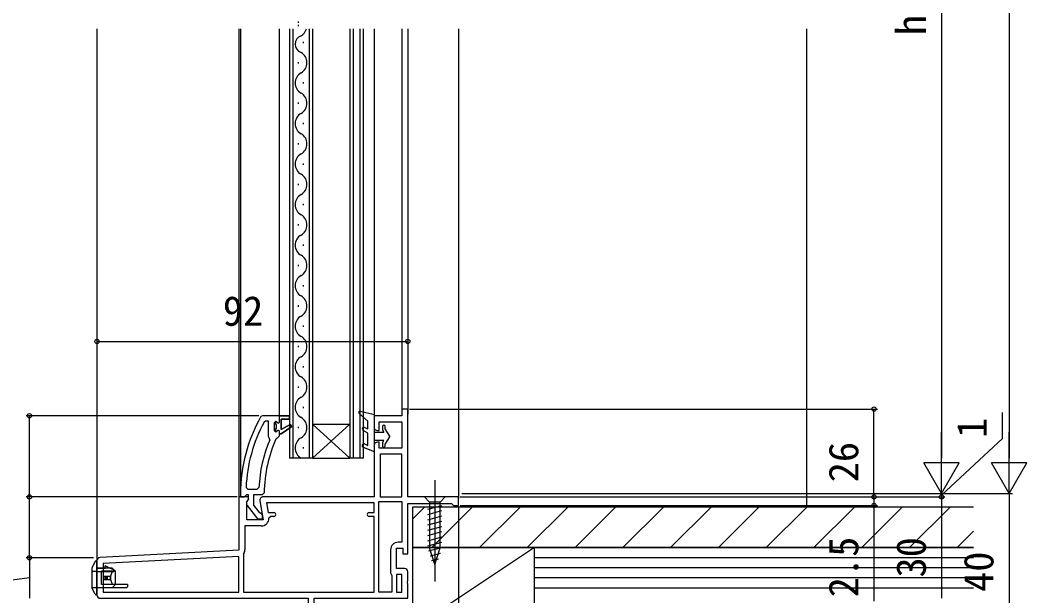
# Model space of a CAD drawing. Units: millimetres, scale not verified. Extents: x -525 to 525, y -783 to 779.
# Drawn here: x -347.7 to -49.8, y 48.8 to 219.2 of the extents above; entities that cross this region are included whole.
import ezdxf
from ezdxf.enums import TextEntityAlignment as Align

# ---------------------------------------------------------------- set-up
doc = ezdxf.new("R2010")
doc.units = ezdxf.units.MM
doc.header["$LTSCALE"] = 4
for name, color, linetype in [('0-2_YKK_11', 7, 'Continuous'), ('0-3_YKK_12', 2, 'Continuous'), ('0-4_YKK_13', 4, 'Continuous'), ('0-6_YKK_D', 6, 'Continuous'), ('0-8_YSS_K', 3, 'Continuous'), ('0-9_YSS_KE', 3, 'Continuous')]:
    doc.layers.add(name, color=color, linetype=linetype)
doc.styles.add('ＭＳ ゴシック', font='')
doc.styles.get('ＭＳ ゴシック').set_extended_font_data('MS Gothic')

msp = doc.modelspace()

# ---------------------------------------------------------------- linework, layer by layer
at = {"layer": '0-2_YKK_11'}
msp.add_line((-325, 59.151), (-325, 49.1), dxfattribs=at)
for points in [[(-271, 102.1), (-276.047, 102.1), (-276.482, 101.847)], [(-271.926, 95.409), (-271.486, 95.7), (-271, 96.2), (-271, 96.8), (-270.5, 96.8), (-267.368, 98.887), (-267.789, 99.565), (-270.5, 98), (-270.5, 101.1), (-268, 101.1), (-268, 102.1), (-271, 102.1), (-268, 102.1), (-268, 101.1), (-270.5, 101.1), (-270.5, 98), (-267.789, 99.565), (-267.368, 98.887), (-270.5, 96.8), (-271, 96.8), (-271, 97.6), (-271.3, 97.9), (-271.59, 97.675), (-272.075, 97.3), (-272.1, 97.3), (-272.1, 98.106), (-271.837, 98.404), (-271.837, 99.396), (-272.1, 99.694), (-272.1, 100.5), (-272.6, 100), (-272.6, 97.8), (-272.1, 97.3), (-272.1, 98.106), (-271.837, 98.404), (-271.837, 99.396), (-272.1, 99.694), (-272.1, 100.5), (-271.59, 100.125), (-271.3, 99.9)], [(-271.3, 99.9), (-271, 100.2), (-271, 102.1)], [(-234, 56.9), (-236.3, 56.9), (-236.3, 62.9), (-234.5, 62.9), (-234.5, 61.3), (-233, 61.3), (-233, 76.1), (-220.092, 76.1), (-219.796, 75.85), (-219.5, 75.6), (-218, 75.6), (-218, 78.1), (-233, 78.1), (-233, 104.1), (-234.8, 104.1), (-234.8, 102.1), (-243, 102.1), (-243, 98.8)], [(-274.2, 95.988), (-274.2, 100.5), (-275.106, 100.5), (-275.545, 100.238)], [(-242, 97.8), (-241.5, 97.8), (-241.5, 100.3), (-234.8, 100.3), (-234.8, 92.5), (-241.5, 92.5), (-241.5, 94.3), (-242, 94.3)], [(-273.855, 95.004), (-274.008, 95.594), (-274.2, 95.988)], [(-243, 93.3), (-243, 78.1), (-275.8, 78.1)], [(-280.863, 80.92), (-280.363, 80.4), (-277.561, 80.4), (-277.061, 80.878)], [(-276.785, 76.926), (-275.793, 71.3), (-280.6, 71.3), (-280.6, 76.656), (-280.058, 77.524), (-280.377, 78.1), (-283, 78.1), (-283, 62.301), (-324.052, 60.15)], [(-282.5, 79.1), (-282.5, 78.1), (-281.4, 78.1), (-280.904, 78.537), (-280.606, 78.8), (-280.2, 78.8), (-280.2, 77.4), (-280.4, 77)], [(-280.587, 75.583), (-277.475, 71.6), (-276, 71.6), (-276, 72.701), (-276.475, 73.201), (-276.845, 73.392), (-278.6, 75.639), (-278.6, 78.8), (-275.999, 78.8), (-275.499, 79.297)], [(-244.4, 73.5), (-243, 73.5), (-243, 76.3), (-274.847, 76.3), (-274.353, 73.5), (-272.689, 73.5)], [(-241.6, 49.9), (-241.6, 76.7), (-234.8, 76.7), (-234.8, 64.7), (-235.8, 64.7)], [(-281.6, 49.9), (-243, 49.9), (-243, 72.3), (-244.4, 72.3)], [(-272.689, 72.3), (-273.589, 72.3), (-274.089, 71.8)], [(-276.389, 69.5), (-281.2, 69.5), (-281.2, 62.501)], [(-281.526, 61.348), (-281.6, 61.086), (-281.6, 49.9)], [(-238.1, 62.4), (-238.1, 55.6), (-237.9, 55.2), (-237.7, 54.8), (-237.7, 49.9), (-241.6, 49.9)], [(-324, 48.1), (-262.5, 48.1), (-262.5, 20.1), (-260, 20.1), (-260, 21.4), (-260.35, 21.877), (-260.7, 22.354), (-260.7, 48.1), (-233, 48.1), (-233, 52.342), (-233.12, 52.525), (-233.12, 53.075), (-233, 53.258), (-233, 55.9)]]:
    msp.add_lwpolyline(points, dxfattribs=at)
for points in [[(-234.8, 78.1), (-234.8, 90.7), (-241.2, 90.7), (-241.2, 78.1)], [(-283, 60.499), (-323.2, 58.392), (-323.2, 49.9), (-283, 49.9)], [(-236.3, 55.1), (-236.3, 49.9), (-234.8, 49.9), (-234.8, 55.1)]]:
    msp.add_lwpolyline(points, close=True, dxfattribs=at)
for centre, radius, start, end in [((-236.5, 79.1), 46, 150.36285, 180.00001), ((-236.5, 79.1), 44.4, 151.57018, 177.65008), ((-242, 98.8), 1, 180.00001, 269.99999), ((-236.5, 79.1), 39, 155.28016, 179.70988), ((-236.5, 79.1), 40.6, 156.93796, 177.4899), ((-242, 93.3), 1, 90.00001, 179.99999), ((-275.8, 77.1), 1, 90, 189.99998), ((-279.8, 76.2), 1, 126.86989, 218.08672), ((-276.389, 71.8), 2.3, 270.00001, 359.99999), ((-272.689, 72.9), 0.6, 269.99999, 90.00001), ((-244.4, 72.9), 0.6, 89.99999, 270.00001), ((-235.8, 62.4), 2.3, 90.00001, 179.99999), ((-324, 59.151), 1, 93.00003, 180), ((-283.4, 62.501), 2.2, 328.41364, 0.00001), ((-234, 55.9), 1, 0.00001, 89.99999), ((-324, 49.1), 1, 180.00001, 269.99999)]:
    msp.add_arc(centre, radius, start, end, dxfattribs=at)
at = {"layer": '0-3_YKK_12'}
for p, q in [((-265.36, 218.4), (-265.36, 218.8)), ((-265.36, 217.4), (-265.36, 217.8)), ((-325, 216.6), (-325, 59.151)), ((-283, 216.6), (-283, 77.6)), ((-282.5, 216.6), (-282.5, 78.1)), ((-271, 102.1), (-271, 216.6)), ((-268, 216.6), (-268, 89.6)), ((-267, 216.6), (-267, 89.6)), ((-262.2, 216.6), (-262.2, 89.6)), ((-261.2, 216.6), (-261.2, 89.6)), ((-250.2, 216.6), (-250.2, 89.6)), ((-249.2, 216.6), (-249.2, 89.6)), ((-247.2, 216.6), (-247.2, 89.6)), ((-246.2, 216.6), (-246.2, 89.6)), ((-243, 216.6), (-243, 101.6)), ((-234.8, 216.6), (-234.8, 103.6)), ((-233, 216.6), (-233, 102.6)), ((-218, 216.6), (-218, 77.6)), ((-263.84, 212.4), (-263.84, 212.8)), ((-265.36, 206.4), (-265.36, 206.8)), ((-263.84, 200.4), (-263.84, 200.8)), ((-265.36, 194.4), (-265.36, 194.8)), ((-263.84, 188.4), (-263.84, 188.8)), ((-265.36, 182.4), (-265.36, 182.8)), ((-263.84, 176.4), (-263.84, 176.8)), ((-265.36, 170.4), (-265.36, 170.8)), ((-263.84, 164.4), (-263.84, 164.8)), ((-265.36, 158.4), (-265.36, 158.8)), ((-263.84, 152.4), (-263.84, 152.8)), ((-265.36, 146.4), (-265.36, 146.8)), ((-263.84, 140.4), (-263.84, 140.8)), ((-265.36, 134.4), (-265.36, 134.8)), ((-263.84, 128.4), (-263.84, 128.8)), ((-265.36, 122.4), (-265.36, 122.8)), ((-263.84, 116.4), (-263.84, 116.8)), ((-265.36, 110.4), (-265.36, 110.8)), ((-263.84, 104.4), (-263.84, 104.8)), ((-265.36, 98.4), (-265.36, 98.8)), ((-261.2, 99.6), (-250.2, 99.6)), ((-261.2, 89.6), (-250.2, 99.6)), ((-250.2, 89.6), (-261.2, 99.6)), ((-263.84, 92.4), (-263.84, 92.8)), ((-261.2, 89.6), (-268, 89.6)), ((-261.2, 89.6), (-250.2, 89.6)), ((-246.2, 89.6), (-250.2, 89.6)), ((-283, 59.297), (-283, 59.974))]:
    msp.add_line(p, q, dxfattribs=at)
for centre, radius, start, end in [((-263.704, 212.1), 2.656, 109.70891, 250.29109), ((-266.277, 217.6), 3.437, 299.20254, 343.08415), ((-266.277, 206.6), 3.437, 299.20254, 60.79746), ((-262.923, 200.6), 3.437, 119.20254, 240.79746), ((-266.277, 194.6), 3.437, 299.20254, 60.79746), ((-262.923, 188.6), 3.437, 119.20254, 240.79746), ((-266.277, 182.6), 3.437, 299.20254, 60.79746), ((-262.923, 176.6), 3.437, 119.20254, 240.79746), ((-266.277, 170.6), 3.437, 299.20254, 60.79746), ((-262.923, 164.6), 3.437, 119.20254, 240.79746), ((-266.277, 158.6), 3.437, 299.20254, 60.79746), ((-262.923, 152.6), 3.437, 119.20254, 240.79746), ((-266.277, 146.6), 3.437, 299.20254, 60.79746), ((-262.923, 140.6), 3.437, 119.20254, 240.79746), ((-266.277, 134.6), 3.437, 299.20254, 60.79746), ((-262.923, 128.6), 3.437, 119.20254, 240.79746), ((-266.277, 122.6), 3.437, 299.20254, 60.79746), ((-262.923, 116.6), 3.437, 119.20254, 240.79746), ((-266.277, 110.6), 3.437, 299.20254, 60.79746), ((-262.923, 104.6), 3.437, 119.20254, 240.79746), ((-266.277, 98.6), 3.437, 299.20254, 60.79746), ((-262.923, 92.6), 3.437, 119.20254, 240.79746)]:
    msp.add_arc(centre, radius, start, end, dxfattribs=at)
at = {"layer": '0-4_YKK_13'}
for p, q in [((-247.367, 102.802), (-244.8, 100.5)), ((-247.004, 103.488), (-243, 102.5)), ((-243, 102.5), (-243, 91.5)), ((-244.8, 98.131), (-245.766, 98.642)), ((-244.8, 98.131), (-244.8, 100.5)), ((-240.5, 98.9), (-240.5, 98.15)), ((-239.7, 98.266), (-239.7, 98.9)), ((-243, 97.3), (-240.071, 97.3)), ((-240.446, 97.95), (-240.071, 97.3)), ((-238.3, 96.05), (-239.7, 98.266)), ((-238.3, 96.05), (-239.7, 93.834)), ((-246.193, 92.839), (-243, 91.5)), ((-245.807, 93.761), (-244.8, 93.339)), ((-240.071, 94.8), (-243, 94.8)), ((-240.5, 93.95), (-240.5, 93.2)), ((-240.446, 94.15), (-240.071, 94.8)), ((-239.7, 93.2), (-239.7, 93.834)), ((-225, 83.1), (-225, 53.1)), ((-221.9, 78.1), (-228.1, 78.1)), ((-228.1, 78.1), (-226.55, 76.55)), ((-221.9, 78.1), (-223.45, 76.55)), ((-227.1, 74.465), (-222.9, 75.59)), ((-226.55, 76.55), (-226.55, 63.016)), ((-223.45, 76.55), (-226.55, 76.55)), ((-223.45, 63.016), (-223.45, 76.55)), ((-227.1, 72.912), (-222.9, 74.037)), ((-227.1, 71.359), (-222.9, 72.484)), ((-227.1, 69.806), (-222.9, 70.931)), ((-227.1, 68.253), (-222.9, 69.379)), ((-227.1, 66.7), (-222.9, 67.826)), ((-227.1, 65.147), (-222.9, 66.273)), ((-227.1, 63.594), (-222.9, 64.72)), ((-226.841, 62.111), (-222.9, 63.167)), ((-225, 58.1), (-226.55, 63.016)), ((-225, 58.1), (-223.45, 63.016)), ((-226.39, 60.679), (-223.354, 61.492)), ((-225.938, 59.247), (-223.889, 59.796)), ((-325.583, 58.985), (-326.5, 57.151)), ((-326.5, 57.151), (-326.5, 51.151)), ((-325, 59.151), (-325.294, 59.151)), ((-325, 56.651), (-325, 59.151)), ((-325, 49.151), (-325, 58.651)), ((-320.5, 57.051), (-325, 57.051)), ((-325, 57.051), (-322.6, 57.051)), ((-322.6, 57.051), (-322.6, 57.651)), ((-319.5, 56.151), (-320.5, 57.051)), ((-325, 56.051), (-326.2, 56.051)), ((-325, 56.051), (-326.063, 56.051)), ((-323.7, 52.151), (-323.7, 56.151)), ((-319.5, 56.151), (-323.7, 56.151)), ((-323.1, 54.651), (-321.093, 54.651)), ((-323.1, 54.651), (-323.1, 53.651)), ((-323.1, 53.651), (-321.093, 53.651)), ((-322.966, 54.651), (-322.966, 53.651)), ((-322.5, 54.651), (-322.5, 53.651)), ((-322.313, 54.651), (-322.313, 53.651)), ((-322, 54.651), (-322, 53.651)), ((-319.5, 52.151), (-319.5, 56.151)), ((-325.583, 49.317), (-326.5, 51.151)), ((-325, 51.151), (-326.5, 51.151)), ((-316.3, 51.151), (-325, 51.151)), ((-316, 52.151), (-323.7, 52.151)), ((-319.5, 52.151), (-320.5, 51.151)), ((-316.3, 51.151), (-316, 51.451)), ((-316, 52.151), (-316, 51.451)), ((-325.315, 49.151), (-325, 49.151)), ((-325, 50.651), (-325, 49.151))]:
    msp.add_line(p, q, dxfattribs=at)
for points in [[(-244.8, 93.339), (-244.8, 97), (-246.234, 97.758)], [(-320, 56.551), (-321.182, 57.051), (-322.6, 57.651)], [(-325, 56.051), (-320, 56.051), (-320, 56.551)]]:
    msp.add_lwpolyline(points, dxfattribs=at)
for centre, radius, start, end in [((-247.1, 103.1), 0.4, 76.1348, 228.11337), ((-246, 98.2), 0.5, 62.13522, 242.13522), ((-240.1, 98.9), 0.4, 0, 179.99781), ((-240.1, 98.15), 0.4, 180, 209.9989), ((-246, 93.3), 0.5, 67.25283, 247.25283), ((-240.1, 93.95), 0.4, 149.99841, 180), ((-240.1, 93.2), 0.4, 179.99781, 0), ((-325.315, 58.851), 0.3, 90, 153.43495), ((-326.2, 56.351), 0.3, 180, 270), ((-325.315, 49.451), 0.3, 206.56505, 270)]:
    msp.add_arc(centre, radius, start, end, dxfattribs=at)
for centre, ratio, start_param, end_param in [((-318.711, 54.151), 0.789474, 0.8097836, 2.3318091), ((-318.346, 54.151), 0.961538, 1.3975167, 1.744076)]:
    msp.add_ellipse(centre, major_axis=(0, 2.9), ratio=ratio, start_param=start_param, end_param=end_param, dxfattribs=at)
at = {"layer": '0-6_YKK_D'}
for p, q in [((-55, 378.6), (-55, 89.6)), ((-75, 348.6), (-75, 89.6)), ((-325, 124.1), (-233, 124.1)), ((-277.047, 102.1), (-346, 102.1)), ((-345, 78.1), (-345, 102.1)), ((-232.5, 104.1), (-94.001, 104.1)), ((-95.001, 78.1), (-95.001, 104.1)), ((-75, 79.1), (-75, 97.287)), ((-55, 79.1), (-55, 97.287)), ((-75, 79.1), (-80.25, 88.193)), ((-69.75, 88.193), (-80.25, 88.193)), ((-75, 79.1), (-69.75, 88.193)), ((-55, 79.1), (-60.25, 88.193)), ((-49.75, 88.193), (-60.25, 88.193)), ((-55, 79.1), (-49.75, 88.193)), ((-95.001, 78.1), (-95.001, 80.65)), ((-75, 79.1), (-75, 81.65)), ((-283.5, 78.1), (-346, 78.1)), ((-283.5, 78.1), (-346, 78.1)), ((-345, 60.1), (-345, 78.1)), ((-217.5, 78.1), (-74, 78.1)), ((-217.5, 78.1), (-94.001, 78.1)), ((-217.5, 78.1), (-94.001, 78.1)), ((-217.5, 78.1), (-74, 78.1)), ((-217, 79.1), (-54, 79.1)), ((-217, 79.1), (-54, 79.1)), ((-217, 79.1), (-74, 79.1)), ((-217, 79.1), (-74, 79.1)), ((-95.001, 78.1), (-95.001, 75.6)), ((-75, 79.1), (-75, 78.1)), ((-75, 79.1), (-75, 78.1)), ((-75, 78.1), (-75, 48.1)), ((-75, 78.1), (-75, 75.55)), ((-55, 79.1), (-55, 39.1)), ((-218, 75.1), (-218, -0.9)), ((-217.5, 75.6), (-94.001, 75.6)), ((-95.001, 75.6), (-95.001, 47.273)), ((-326, 60.1), (-346, 60.1)), ((-326, 60.1), (-346, 60.1)), ((-345, 60.1), (-345, 48.1))]:
    msp.add_line(p, q, dxfattribs=at)
for points in [[(-75, 78.6), (-57, 95.424), (-57, 103.037)], [(-345, 54.1), (-365, 51.534), (-365, 32.807)]]:
    msp.add_lwpolyline(points, dxfattribs=at)
for centre in [(-325, 124.1), (-233, 124.1), (-95.001, 104.1), (-345, 102.1), (-345, 78.1), (-345, 78.1), (-95.001, 78.1), (-95.001, 78.1), (-75, 78.1), (-95.001, 75.6), (-345, 60.1), (-345, 60.1)]:
    msp.add_circle(centre, 0.637, dxfattribs=at)
at = {"layer": '0-8_YSS_K'}
for p, q in [((-115.001, 216.6), (-115.001, 75.6)), ((-231.598, 71.557), (-228.056, 75.1)), ((-225.913, 63.1), (-213.913, 75.1)), ((-211.771, 63.1), (-199.771, 75.1)), ((-197.629, 63.1), (-185.629, 75.1)), ((-183.487, 63.1), (-171.487, 75.1)), ((-169.345, 63.1), (-157.345, 75.1)), ((-155.203, 63.1), (-143.203, 75.1)), ((-141.061, 63.1), (-129.061, 75.1)), ((-126.918, 63.1), (-114.918, 75.1)), ((-112.776, 63.1), (-100.776, 75.1)), ((-98.634, 63.1), (-86.634, 75.1)), ((-84.492, 63.1), (-72.492, 75.1)), ((-70.35, 63.1), (-65.501, 67.949)), ((-195.501, 63.1), (-231.598, 39.1)), ((-65.501, 60.1), (-195.501, 60.1)), ((-65.501, 57.1), (-195.501, 57.1)), ((-65.501, 54.1), (-195.501, 54.1)), ((-65.501, 51.1), (-195.501, 51.1))]:
    msp.add_line(p, q, dxfattribs=at)
msp.add_lwpolyline([(-231.598, 39.1), (-195.501, 39.1), (-195.501, 63.1), (-231.598, 63.1)], close=True, dxfattribs=at)
at = {"layer": '0-9_YSS_KE'}
for p, q in [((-65.501, 75.1), (-231.598, 75.1)), ((-65.501, 63.1), (-195.501, 63.1)), ((-195.501, 39.1), (-195.501, 63.1))]:
    msp.add_line(p, q, dxfattribs=at)
msp.add_lwpolyline([(-231.598, 75.1), (-231.598, 63.1), (-65.501, 63.1)], dxfattribs=at)

# ---------------------------------------------------------------- texts
at = {"layer": '0-6_YKK_D', "style": 'ＭＳ ゴシック'}
for s, p in [('h', (-77, 214.736)), ('1', (-59, 95.583)), ('26', (-97.001, 82.407)), ('2.5', (-97.001, 48.386)), ('30', (-77, 54.236)), ('40', (-57, 49.963))]:
    msp.add_text(s, height=8.798, rotation=90, dxfattribs=at).set_placement(p, align=Align.BOTTOM_LEFT)
msp.add_text('92', height=8.798, dxfattribs=at).set_placement((-287.761, 126.1), align=Align.BOTTOM_LEFT)

doc.saveas('drawing.dxf')
